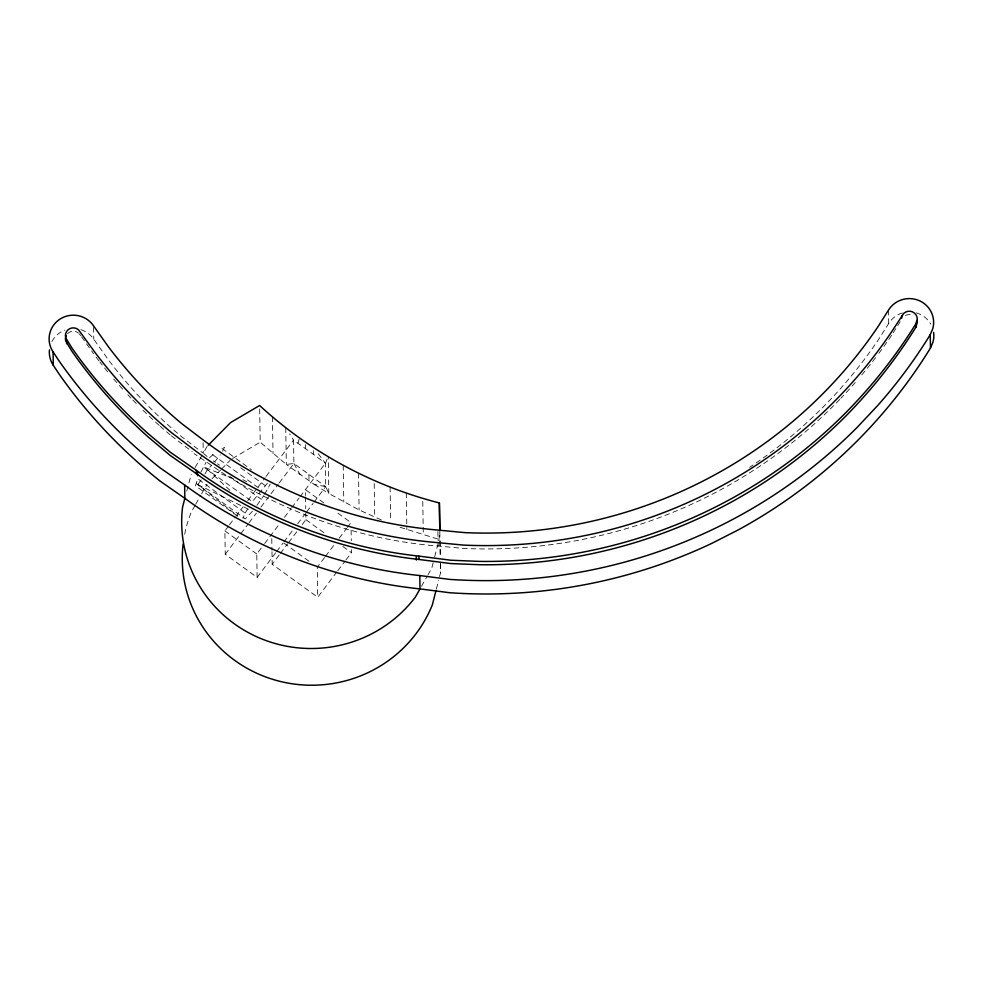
<?xml version="1.0" encoding="UTF-8"?>
<svg xmlns="http://www.w3.org/2000/svg" width="983" height="983" viewBox="0 0 983 983"><rect width="100%" height="100%" fill="white"/><g stroke="black" fill="none" stroke-linecap="round" stroke-linejoin="round"><path stroke-width="0.74" stroke-dasharray="4.92 3.69" d="M381.367 519.958L359.102 509.944L328.838 493.527L325.754 486.622L325.385 463.251L313.663 454.515L313.675 450.411M433.171 562.657L431.77 568.162L428.096 574.637M434.683 556.734L437.693 544.901M438.823 540.466L439.88 531.533M436.415 588.928L438.59 580.375M439.561 576.579L440.531 572.77L440.396 563.591M186.721 491.144L191.255 474.359M297.935 443.259L299.102 439.303M237.468 516.075L195.494 485.786L197.755 478.758L245.123 513.052L242.948 518.324M264.611 494.338L270.239 484.054M299.962 496.857L325.385 463.251L327.106 459.38M200.925 472.147L206.049 462.268M222.514 451.222L224.431 447.474L221.138 447.83L251.513 469.813M195.15 467.49L201.773 455.805M207.118 446.368L203.248 453.2L207.094 456.517M194.99 505.52L191.292 512.045A129.559 126.77 -0.9 0 0 184.202 536.73M195.728 504.218L200.876 495.125M201.613 493.822L207.057 484.238M421.474 586.31L427.359 575.94M204.906 474.015L207.487 469.493L211.689 465.229M245.123 513.052L247.519 509.255M256.944 505.299L263.813 495.592M902.443 312.963A24.317 23.789 -0.9 0 0 888.706 323.468L878.286 339.909A469.641 459.553 -0.9 0 1 749.624 467.306M893.166 332.807L900.195 321.711M201.146 479.864L197.853 484.644L195.494 485.786M275.719 552.778L257.128 577.353L225.242 554.265L224.886 530.894L228.548 526.052M229.457 524.836L234.949 517.574M235.871 516.37L243.194 506.687M247.765 500.63L265.164 477.64M266.074 476.423L293.536 440.114L289.641 433.908M225.242 554.265L248.134 524.013M249.043 522.796L256.366 513.114M260.95 507.068L270.104 494.965M271.013 493.749L278.336 484.066M279.258 482.862L293.905 463.497L293.536 440.114L313.663 454.515M257.128 577.353L256.772 553.97L263.8 544.68M264.673 543.513L279.909 523.374M284.468 517.353L290.845 508.911M291.754 507.707L299.053 498.062M276.628 551.574L283.006 543.132M283.927 541.928L293.045 529.874M297.591 523.853L304.89 514.207M306.708 511.799L313.061 503.407M313.958 502.215L325.754 486.622L293.905 463.497L286.323 464.431L260.2 442.227L259.623 405.5M336.874 571.934L317.73 597.246L272.18 564.279L279.467 554.633M280.376 553.429L287.675 543.783M288.584 542.579L297.702 530.525M302.26 524.504L305.91 519.675L305.799 513.003M324.55 557.558L317.251 567.203L317.73 597.246M325.459 556.353L334.576 544.299M339.135 538.279L346.434 528.633M347.343 527.429L350.98 522.6L334.982 511.025M337.783 570.73L345.082 561.096M345.991 559.892L351.459 552.655L351.41 549.644M214.638 461.838L220.29 454.871M267.474 483.231L252.324 501.674L203.456 466.864L233.069 478.647M252.471 511.197L245.222 518.938L197.853 484.644L251.107 510.533M209.44 457.832L215.805 452.082M211.972 478.758L220.524 470.107M221.593 469.026L230.133 460.363M232.516 458.508L260.2 442.227M839.752 399.417A485.934 475.489 -0.9 0 1 463.743 548.453L438.16 546.02C363.956 540.343 291.373 514.969 227.847 476.313M285.746 427.691L286.323 464.431L314.253 484.41L325.754 486.622M400.118 527.293L439.954 539.679L440.249 556.231M242.85 479.655L246.794 481.842M314.253 484.41L328.838 493.527L328.261 456.8M225.611 474.936L194.093 453.618M217.476 463.816L219.578 465.242M213.299 460.929L215.388 462.379M323.899 503.001L305.43 489.632L305.529 495.469M240.663 467.785L268.605 488.01M305.91 519.675L324.378 533.044M342.846 546.413L351.459 552.655M212.598 454.637L258.824 488.096M229.776 476.497L261.404 499.389M284.013 543.132L309.866 561.858M224.886 530.894L256.772 553.97M171.374 435.825L192.177 451.664M196.256 483.464L237.677 515.928M207.487 469.493L229.985 490.345M79.279 333.95L80.741 335.608M318.185 453.667L325.385 463.251M80.901 329.674A24.206 23.69 -0.9 0 1 93.766 339.233L108.609 360.122A469.641 459.553 -0.9 0 0 181.99 437.03L203.248 453.2L203.063 441.33M81.601 336.813L93.643 353.769M293.905 463.497L300.073 474.703M308.883 474.371L309.055 480.97M440.372 563.75L440.531 572.77M888.497 310.112L888.706 323.468M439.831 532.036L440.273 555.936M437.89 531.545L438.025 540.453M438.111 542.677L438.16 546.02M422.776 501.404L423.304 535.071M406.286 493.048L406.864 529.776M390.091 487.089L390.62 520.757M374.204 483.538L374.732 517.205M358.525 473.216L359.102 509.944M351.103 530.12L351.275 540.638M343.214 465.315L343.792 502.043M305.381 444.648L305.455 448.653M305.553 496.931L305.738 508.616M272.451 416.866L273.028 453.593M271.775 538.61L271.959 550.296M271.984 551.758L272.18 564.279M93.582 327.364L93.766 339.233M916.254 312.84A24.317 23.789 -0.9 0 1 930.815 324.181M51.902 341.593A24.206 23.69 -0.9 0 1 64.755 330.165M67.446 333.753A7.876 7.704 -0.9 0 1 78.554 333.126M170.256 434.891A486.204 475.747 -0.9 0 1 160.29 426.327M159.197 425.356A486.204 475.747 -0.9 0 1 140.643 407.933M136.305 403.595A486.204 475.747 -0.9 0 1 132.041 399.209M130.985 398.103A486.204 475.747 -0.9 0 1 127.827 394.773M122.642 389.145A486.204 475.747 -0.9 0 1 113.549 378.811M107.651 371.783A486.204 475.747 -0.9 0 1 100.008 362.248M99.074 361.044A486.204 475.747 -0.9 0 1 95.363 356.19M891.63 335.301A485.934 475.489 -0.9 0 1 877.45 355.195M875.607 357.628A485.934 475.489 -0.9 0 1 860.272 376.698M855.284 382.498A485.934 475.489 -0.9 0 1 840.821 398.312M905.466 315.531A7.987 7.815 -0.9 0 1 913.44 315.666"/><path stroke-width="1.47" d="M436.047 590.353L432.336 604.889A129.559 126.77 -0.9 0 1 280.438 681.477A129.559 126.77 -0.9 0 1 183.096 544.152M915.8 323.948L917.262 319.156A7.987 7.815 -0.9 0 0 903.733 313.405L891.544 331.935A485.934 475.489 -0.9 0 1 463.693 545.11L438.111 542.677C349.665 535.465 262.866 501.932 192.127 448.322L171.312 432.495A486.204 475.747 -0.9 0 1 95.314 352.848L78.505 329.796A7.876 7.704 -0.9 0 0 65.787 337.955L72.103 348.252A502.018 491.23 -0.9 0 0 148.31 433.773L170.157 452.119L196.379 470.39C260.827 517.267 339.749 547.494 418.955 556.12L450.878 560.236L479.655 561.404A502.018 491.23 -0.9 0 0 845.429 413.057C872.081 386.049 895.771 356.178 915.8 323.948L915.849 327.29C895.82 359.52 872.13 389.391 845.491 416.399A502.018 491.23 -0.9 0 1 479.704 564.734L450.927 563.578L419.004 559.462C339.799 550.836 260.888 520.597 196.44 473.732L170.219 455.461L148.359 437.116A502.018 491.23 -0.9 0 1 72.152 351.595L65.836 341.298A7.876 7.704 -0.9 0 1 66.291 335.424M915.849 327.29L917.311 322.498A7.987 7.815 -0.9 0 0 917.078 320.47M53.082 351.889L58.796 360.564A518.225 507.081 -0.9 0 0 160.217 467.957L184.632 484.975C252.643 534.887 335.916 566.786 419.802 575.546L449.526 579.38A518.225 507.081 -0.9 0 0 857.078 427.458L877.401 405.856A518.225 507.081 -0.9 0 0 930.25 334.662L932.695 328.924A24.317 23.789 -0.9 0 0 888.497 310.112L878.077 326.553A469.641 459.553 -0.9 0 1 464.676 532.626L437.865 530.07C353.475 522.895 270.706 490.812 203.039 439.843L181.781 423.673A469.641 459.553 -0.9 0 1 108.4 346.766L93.557 325.877A24.206 23.69 -0.9 0 0 60.037 319.082A24.206 23.69 -0.9 0 0 53.082 351.889L53.291 365.246L59.005 373.921A518.225 507.081 -0.9 0 0 160.426 481.314L184.841 498.32C252.852 548.244 336.125 580.142 420.011 588.903L449.735 592.737A518.225 507.081 -0.9 0 0 711.925 543.304L738.54 529.751A518.225 507.081 -0.9 0 0 930.459 348.019L932.904 342.281A24.317 23.789 -0.9 0 0 933.617 332.401M208.187 445.287L230.624 422.555L259.623 405.5C310.223 452.254 372.643 485.921 439.376 502.952L439.856 530.034M930.25 334.662L930.459 348.019M901.706 315.899L901.73 318.136M439.376 502.952L439.806 530.501M419.802 575.546L420.011 588.903L415.354 597.111A129.559 126.77 -0.9 0 1 263.714 639.7A129.559 126.77 -0.9 0 1 182.519 507.425L184.841 498.32L184.632 484.975M418.955 556.12L419.004 559.462M416.325 556.722L416.387 560.052M197.509 472.319L197.558 475.661M196.379 470.39L196.44 473.732M67.176 340.782L67.225 344.111M53.291 365.246A24.206 23.69 -0.9 0 1 49.445 349.887"/></g></svg>
